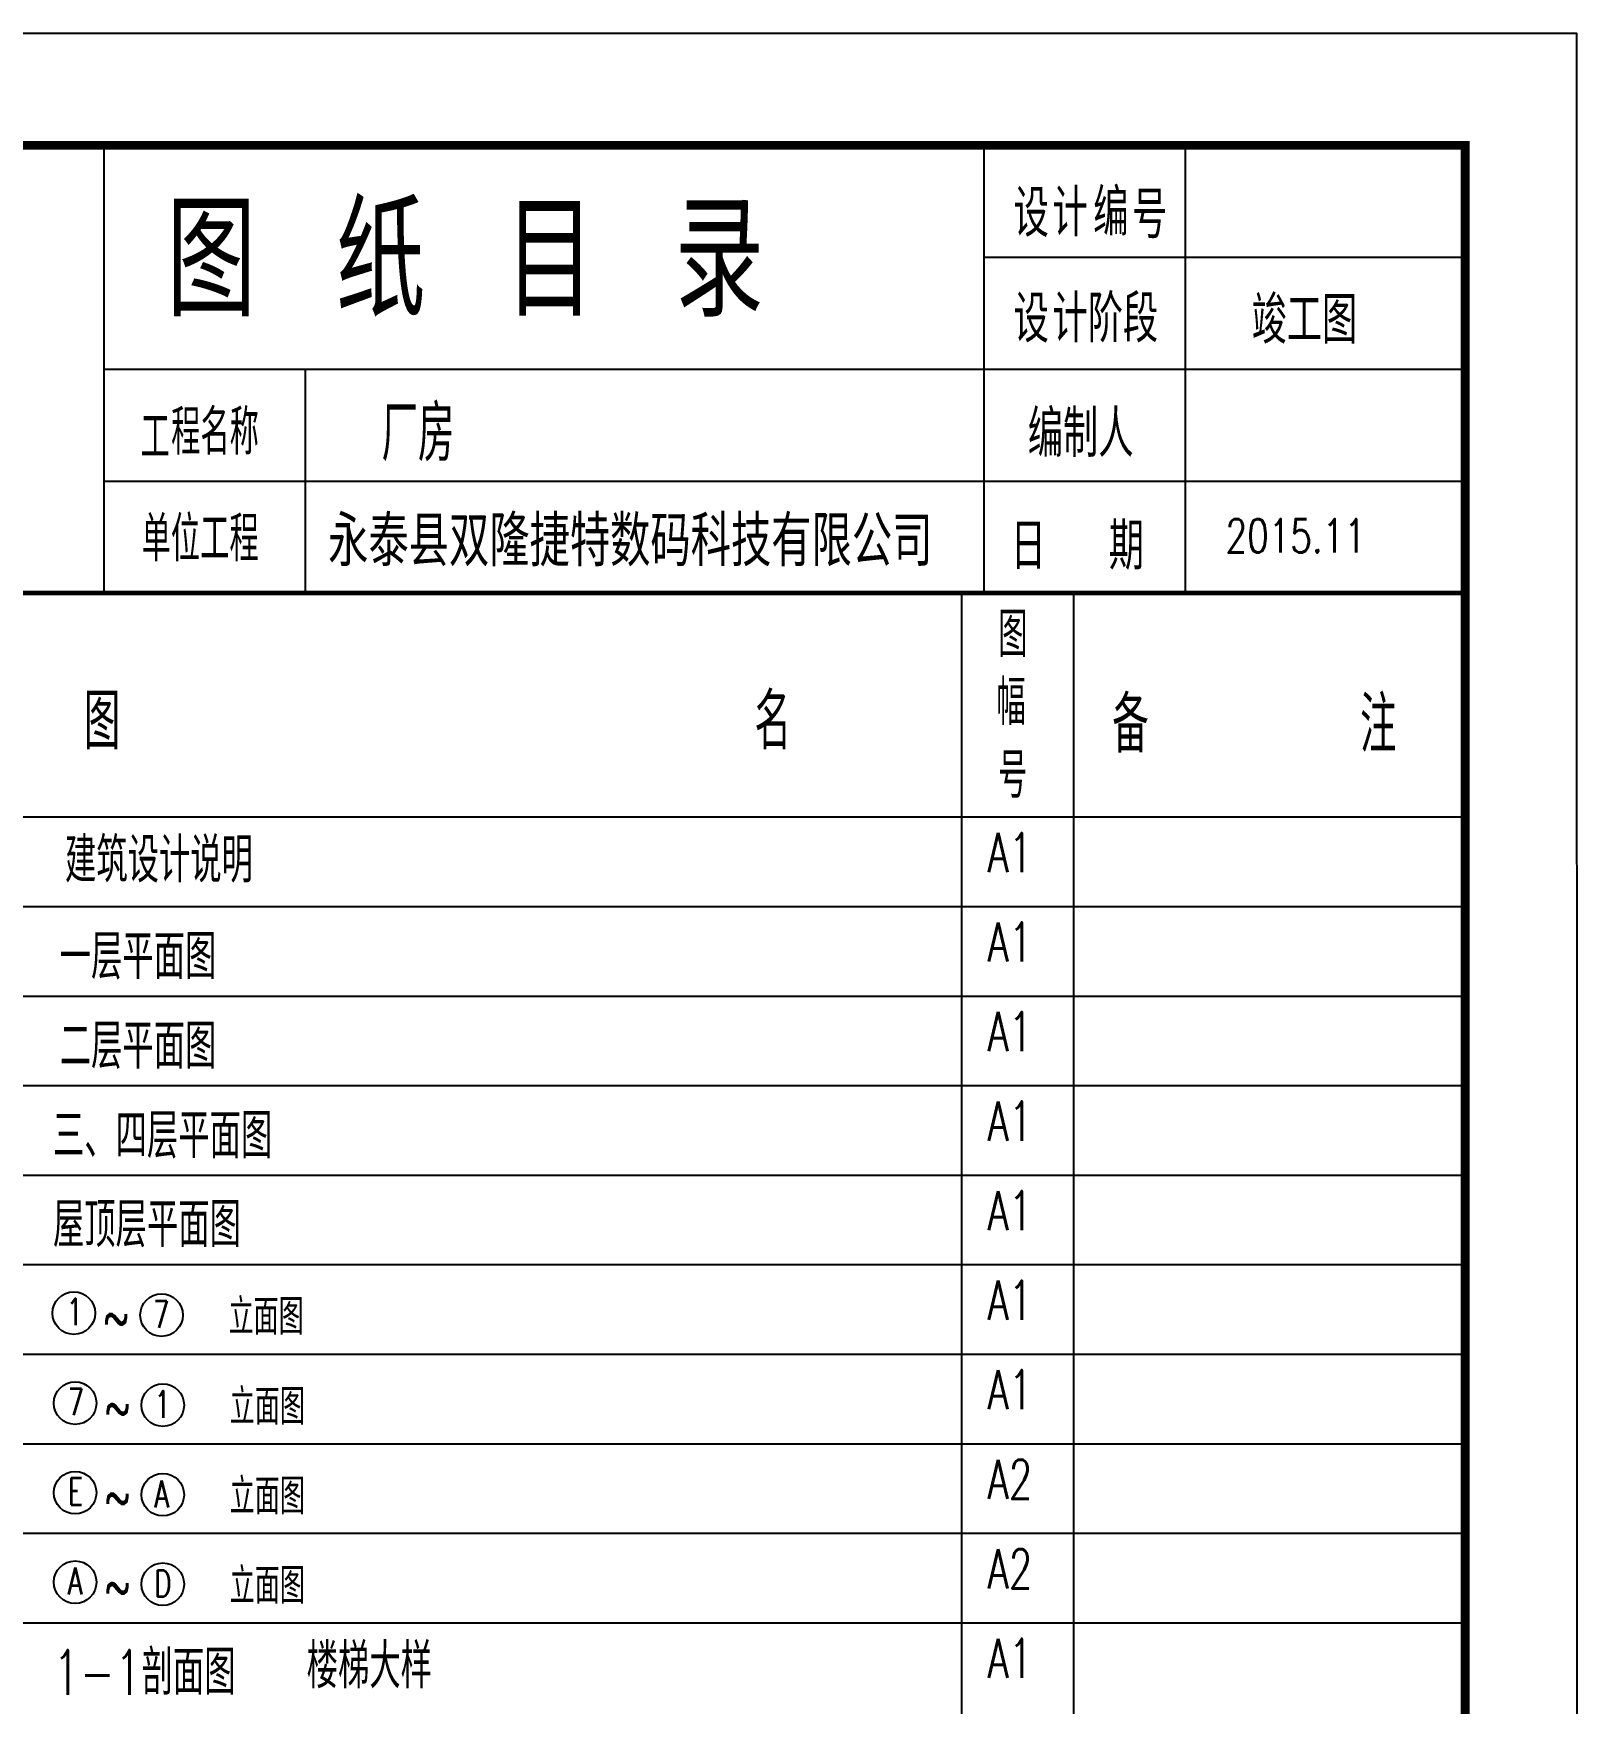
# Model space of a CAD drawing. Header units: millimetres. Extents: x 591771 to 1936534, y -622016 to 355666.
# Drawn here: x 708381 to 722181, y 330290 to 345211 of the extents above; entities that cross this region are included whole.
import ezdxf
from ezdxf.enums import TextEntityAlignment as Align

# ---------------------------------------------------------------- set-up
doc = ezdxf.new("R2010")
doc.units = ezdxf.units.MM
doc.header["$LTSCALE"] = 80
doc.layers.add('DIM', color=4, linetype='Continuous')
doc.layers.add('PUB_TEXT', color=7, linetype='Continuous')
doc.styles.add('_HZTXT', font='txt.shx', dxfattribs={"width": 0.8, "bigfont": 'hztxt.shx'})

msp = doc.modelspace()

# ---------------------------------------------------------------- linework, layer by layer
at = {"layer": 'DIM'}
for p, q in [((703675.6, 344211.5), (721175.6, 344211.5)), ((709009.6, 344211.5), (709009.6, 340211.5)), ((716875.6, 344211.5), (716875.6, 340211.5)), ((718675.6, 344211.5), (718675.6, 340211.5)), ((721175.6, 344211.5), (721175.6, 316611.5)), ((716875.6, 343211.5), (721175.6, 343211.5)), ((709009.6, 342211.5), (721175.6, 342211.5)), ((710809.6, 342211.5), (710809.6, 340211.5)), ((709009.6, 341211.5), (721175.6, 341211.5)), ((703675.6, 340211.5), (721175.6, 340211.5)), ((716675.6, 340211.5), (716675.6, 316611.5)), ((717675.6, 340211.5), (717675.6, 316611.5)), ((703675.6, 338211.5), (721175.6, 338211.5)), ((703675.6, 337411.5), (721175.6, 337411.5)), ((703675.6, 336611.5), (721175.6, 336611.5)), ((703675.6, 335811.5), (721175.6, 335811.5)), ((703675.6, 335011.5), (721175.6, 335011.5)), ((703675.6, 334211.5), (721175.6, 334211.5)), ((703675.6, 333411.5), (721175.6, 333411.5)), ((703675.6, 332611.5), (721175.6, 332611.5)), ((703675.6, 331811.5), (721175.6, 331811.5)), ((703675.6, 331011.5), (721175.6, 331011.5))]:
    msp.add_line(p, q, dxfattribs=at)
msp.add_lwpolyline([(701181.4, 315511.7), (722181.4, 315511.7), (722175.6, 345211.5), (701175.6, 345211.5)], close=True, dxfattribs=at)
for points, const_width in [([(703675.6, 344211.5), (703675.6, 316611.5), (721175.6, 316611.5), (721175.6, 344211.5), (703675.6, 344211.5)], 80), ([(703675.6, 340211.5), (721175.6, 340211.5)], 40)]:
    msp.add_lwpolyline(points, dxfattribs=dict(at, const_width=const_width))
for centre in [(708742.8, 333778.8), (709526.4, 333761), (708754, 332974.3), (709537.7, 332956.5), (708754, 332174.3), (709537.7, 332156.5), (708754, 331374.3), (709537.7, 331356.5)]:
    msp.add_circle(centre, 190.2, dxfattribs=at)

# ---------------------------------------------------------------- texts
at = {"layer": 'DIM', "style": '_HZTXT'}
for s, height, width, p in [('设', 420, 0.75, (717298.8, 343621.4)), ('计', 420, 0.75, (717645.7, 343629)), ('编', 420, 0.75, (718010, 343636.5)), ('号', 420, 0.75, (718356.9, 343602.5)), ('设', 420, 0.75, (717298.8, 342677.4)), ('计阶段', 420, 0.75, (717960.7, 342685)), ('竣工图', 420, 0.75, (719739.6, 342674.4)), ('程名称', 402.5, 0.65, (710004.6, 341670.7)), ('厂房', 500, 0.65, (711818.4, 341664.4)), ('编制人', 420, 0.75, (717740, 341659.5)), ('工', 402.5, 0.65, (709470.5, 341604.7)), ('单位工程', 402.5, 0.65, (709871.6, 340718.7)), ('日  期', 420, 0.75, (717710.6, 340648.5)), ('日  期', 420, 0.75, (717710.6, 340648.5)), ('图', 402.5, 0.65, (717134.6, 339850.7)), ('幅', 402.5, 0.65, (717118.6, 339255.7)), ('图                  名', 500, 0.65, (711991.6, 339091.7)), ('备      注', 500, 0.65, (719292.6, 339063.7)), ('号', 402.5, 0.65, (717133.6, 338593.7))]:
    msp.add_text(s, height=height, dxfattribs=dict(at, width=width)).set_placement(p, align=Align.MIDDLE)
for s, height, width, p in [('图 纸 目 录', 1000, 0.8, (709571.6, 342683.2)), ('2015.11', 300, 0.75, (719035.5, 340573.1)), ('建筑设计说明', 400, 0.7, (708663.5, 337625.9)), ('A1', 350, 0.7, (716909.1, 337719.2)), ('A1', 350, 0.7, (716909.1, 336919.2)), ('一层平面图', 400, 0.7, (708616.8, 336762.9)), ('二层平面图', 400, 0.7, (708616.8, 335962.9)), ('A1', 350, 0.7, (716909.1, 336119.2)), ('三、四层平面图', 400, 0.7, (708556.1, 335162.9)), ('A1', 350, 0.7, (716909.1, 335319.2)), ('A1', 350, 0.7, (716909.1, 334519.2)), ('屋顶层平面图', 400, 0.7, (708556.1, 334368.6)), ('~    立面图', 320, 0.7, (709006.2, 333586.5)), ('A1', 350, 0.7, (716909.1, 333719.2)), ('1', 240, 0.7, (708677.5, 333670.1)), ('7', 240, 0.7, (709451.3, 333647.6)), ('A1', 350, 0.7, (716909.1, 332919.2)), ('7', 240, 0.7, (708688.8, 332865.6)), ('~    立面图', 320, 0.7, (709017.5, 332782)), ('1', 240, 0.7, (709462.6, 332843.1)), ('A2', 350, 0.7, (716909.1, 332119.2)), ('E', 240, 0.7, (708688.8, 332065.6)), ('~    立面图', 320, 0.7, (709017.5, 331982)), ('A', 240, 0.7, (709462.6, 332043.1)), ('A2', 350, 0.7, (716909.1, 331319.2)), ('A', 240, 0.7, (708688.8, 331265.6)), ('~    立面图', 320, 0.7, (709017.5, 331182)), ('D', 240, 0.7, (709462.6, 331243.1)), ('1-1剖面图', 400, 0.7, (708556.1, 330368.6)), ('楼梯大样', 400, 0.7, (710823.6, 330426.5)), ('A1', 350, 0.7, (716909.1, 330519.2))]:
    msp.add_text(s, height=height, dxfattribs=dict(at, width=width)).set_placement(p)
at = {"layer": 'PUB_TEXT', "style": '_HZTXT', "width": 0.8}
msp.add_text('永泰县双隆捷特数码科技有限公司', height=450, dxfattribs=at).set_placement((711015.6, 340450.8))

doc.saveas('drawing.dxf')
